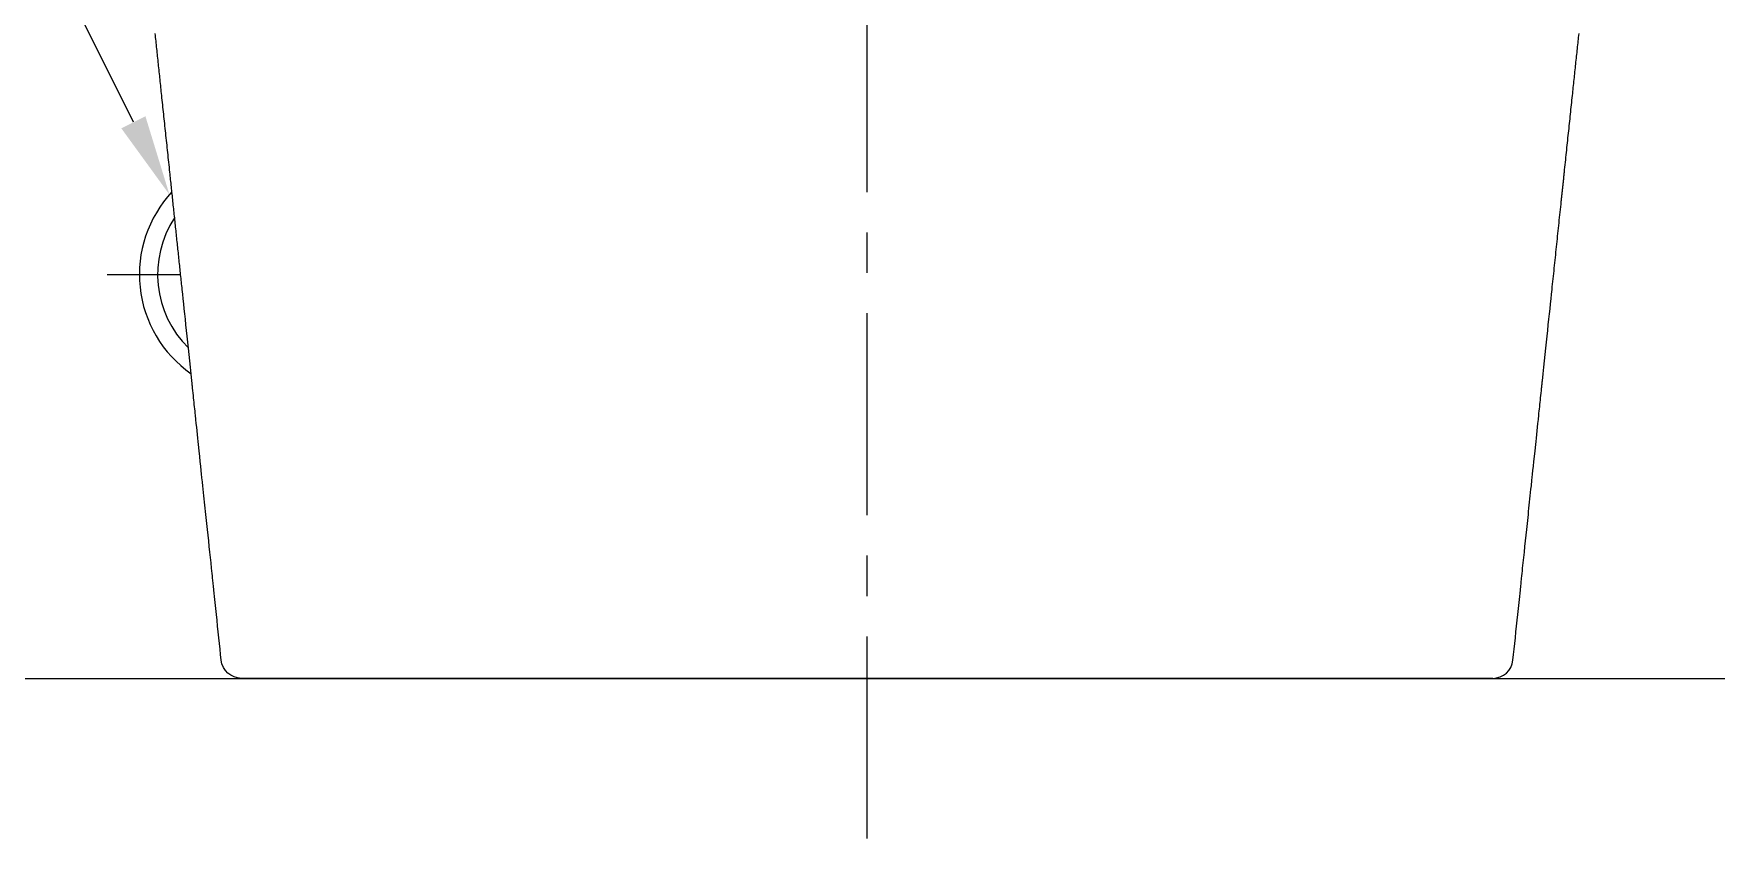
# Model space of a CAD drawing. Extents: x 6016 to 8231, y -443 to 1874.
# Drawn here: x 7425.1 to 7841.3, y -229.2 to -30 of the extents above; entities that cross this region are included whole.
import ezdxf

# ---------------------------------------------------------------- set-up
doc = ezdxf.new("R2010")
doc.units = 0
doc.header["$LTSCALE"] = 20
doc.header["$MEASUREMENT"] = 0
doc.linetypes.add('CENTER', pattern=[2, 1.25, -0.25, 0.25, -0.25])
for name, color, linetype in [('1', 7, 'CONTINUOUS'), ('3', 3, 'CONTINUOUS'), ('4', 4, 'CONTINUOUS'), ('6', 6, 'CONTINUOUS')]:
    doc.layers.add(name, color=color, linetype=linetype)

msp = doc.modelspace()

# ---------------------------------------------------------------- linework, layer by layer
at = {"layer": '1', "color": 1, "linetype": 'CENTER', "lineweight": 0, "ltscale": 2}
msp.add_line((7631.27, -229.21), (7631.27, 301.34), dxfattribs=at)
at = {"layer": '1', "color": 7, "linetype": 'Continuous'}
for p, q in [((7476.52, -189.59), (7478.72, -189.59)), ((7476.52, -189.59), (7631.27, -189.59)), ((7631.27, -189.59), (7476.52, -189.59)), ((7783.82, -189.59), (7631.27, -189.59)), ((7786.02, -189.59), (7783.82, -189.59))]:
    msp.add_line(p, q, dxfattribs=at)
at = {"layer": '1', "color": 7, "linetype": 'Continuous', "extrusion": (6.12323e-17, 0, -1)}
msp.add_ellipse((7476.52, -184.56), major_axis=(0, 5.03), ratio=0.999962, start_param=3.141593, end_param=4.607669, dxfattribs=at)
at = {"layer": '1', "color": 7, "linetype": 'Continuous'}
msp.add_ellipse((7786.02, -184.56), major_axis=(0, 5.03), ratio=0.999962, start_param=3.141593, end_param=4.607669, dxfattribs=at)
for points, degree in [([(7458.81, -64.26), (7456.87, -45.88), (7455.19, -29.95)], 2), ([(7803.73, -64.26), (7805.67, -45.88), (7807.35, -29.95)], 2), ([(7461.86, -93.29), (7458.81, -64.26)], 1), ([(7802.9, -72.16), (7803.74, -64.25)], 1), ([(7800.68, -93.29), (7802.9, -72.16)], 1)]:
    msp.add_open_spline(points, degree=degree, dxfattribs=at)
for points in [[(7471.52, -185.08), (7471.13, -181.45), (7470.54, -175.79), (7469.86, -169.31), (7469.59, -166.76), (7469.51, -166), (7469.48, -165.7), (7469.43, -165.28), (7469.33, -164.25), (7468.86, -159.8), (7468.18, -153.34), (7467.43, -146.23), (7467.08, -142.91), (7466.95, -141.69), (7466.92, -141.42), (7466.92, -141.4), (7466.91, -141.29), (7466.88, -141.05), (7466.69, -139.24), (7466.19, -134.46), (7465.3, -125.98), (7464.77, -120.91), (7464.52, -118.56), (7464.41, -117.56), (7464.39, -117.36), (7464.36, -117.07), (7464.32, -116.64), (7463.31, -107.03), (7462.49, -99.26), (7461.86, -93.3)], [(7791.02, -185.08), (7791.41, -181.45), (7792, -175.79), (7792.68, -169.31), (7792.95, -166.76), (7793.03, -166), (7793.06, -165.7), (7793.11, -165.28), (7793.21, -164.25), (7793.68, -159.8), (7794.36, -153.34), (7795.11, -146.23), (7795.46, -142.91), (7795.59, -141.69), (7795.62, -141.42), (7795.62, -141.4), (7795.63, -141.29), (7795.66, -141.05), (7795.85, -139.24), (7796.35, -134.46), (7797.24, -125.98), (7797.77, -120.91), (7798.02, -118.56), (7798.13, -117.56), (7798.15, -117.36), (7798.18, -117.07), (7798.22, -116.64), (7799.23, -107.03), (7800.05, -99.26), (7800.68, -93.3)]]:
    msp.add_open_spline(points, degree=3, knots=[0, 0, 0, 0, 0.125, 0.1875, 0.203125, 0.203125, 0.210938, 0.210938, 0.21875, 0.25, 0.375, 0.4375, 0.46875, 0.472656, 0.472656, 0.476563, 0.476563, 0.484375, 0.5, 0.625, 0.6875, 0.71875, 0.734375, 0.734375, 0.738281, 0.738281, 0.742187, 0.75, 1, 1, 1, 1], dxfattribs=at)
at = {"layer": '3', "extrusion": (0, 0, -1)}
msp.add_lwpolyline([(-7449.78, -51.91), (-7412.04, 23.79), (-7204.53, 23.79)], dxfattribs=at)
msp.add_solid([(-7446.8, -53.4), (-7458.71, -69.81), (-7452.77, -50.43)], dxfattribs=at)
at = {"layer": '4', "color": 1, "linetype": 'CENTER'}
msp.add_line((7443.3, -89.59), (7461.47, -89.59), dxfattribs=at)
at = {"layer": '4'}
for radius, start, end in [(30, 137.0281, 234.9813), (25.5, 146.5576, 225.4524)]:
    msp.add_arc((7481.27, -89.59), radius, start, end, dxfattribs=at)
at = {"layer": '6'}
for points in [[(8231.27, 1735.45), (6231.27, 1735.45), (6231.27, -189.59), (7631.21, -189.59)], [(7631.21, -189.59), (8158.77, -189.59), (8158.77, 810.41)]]:
    msp.add_lwpolyline(points, dxfattribs=at)

doc.saveas('drawing.dxf')
